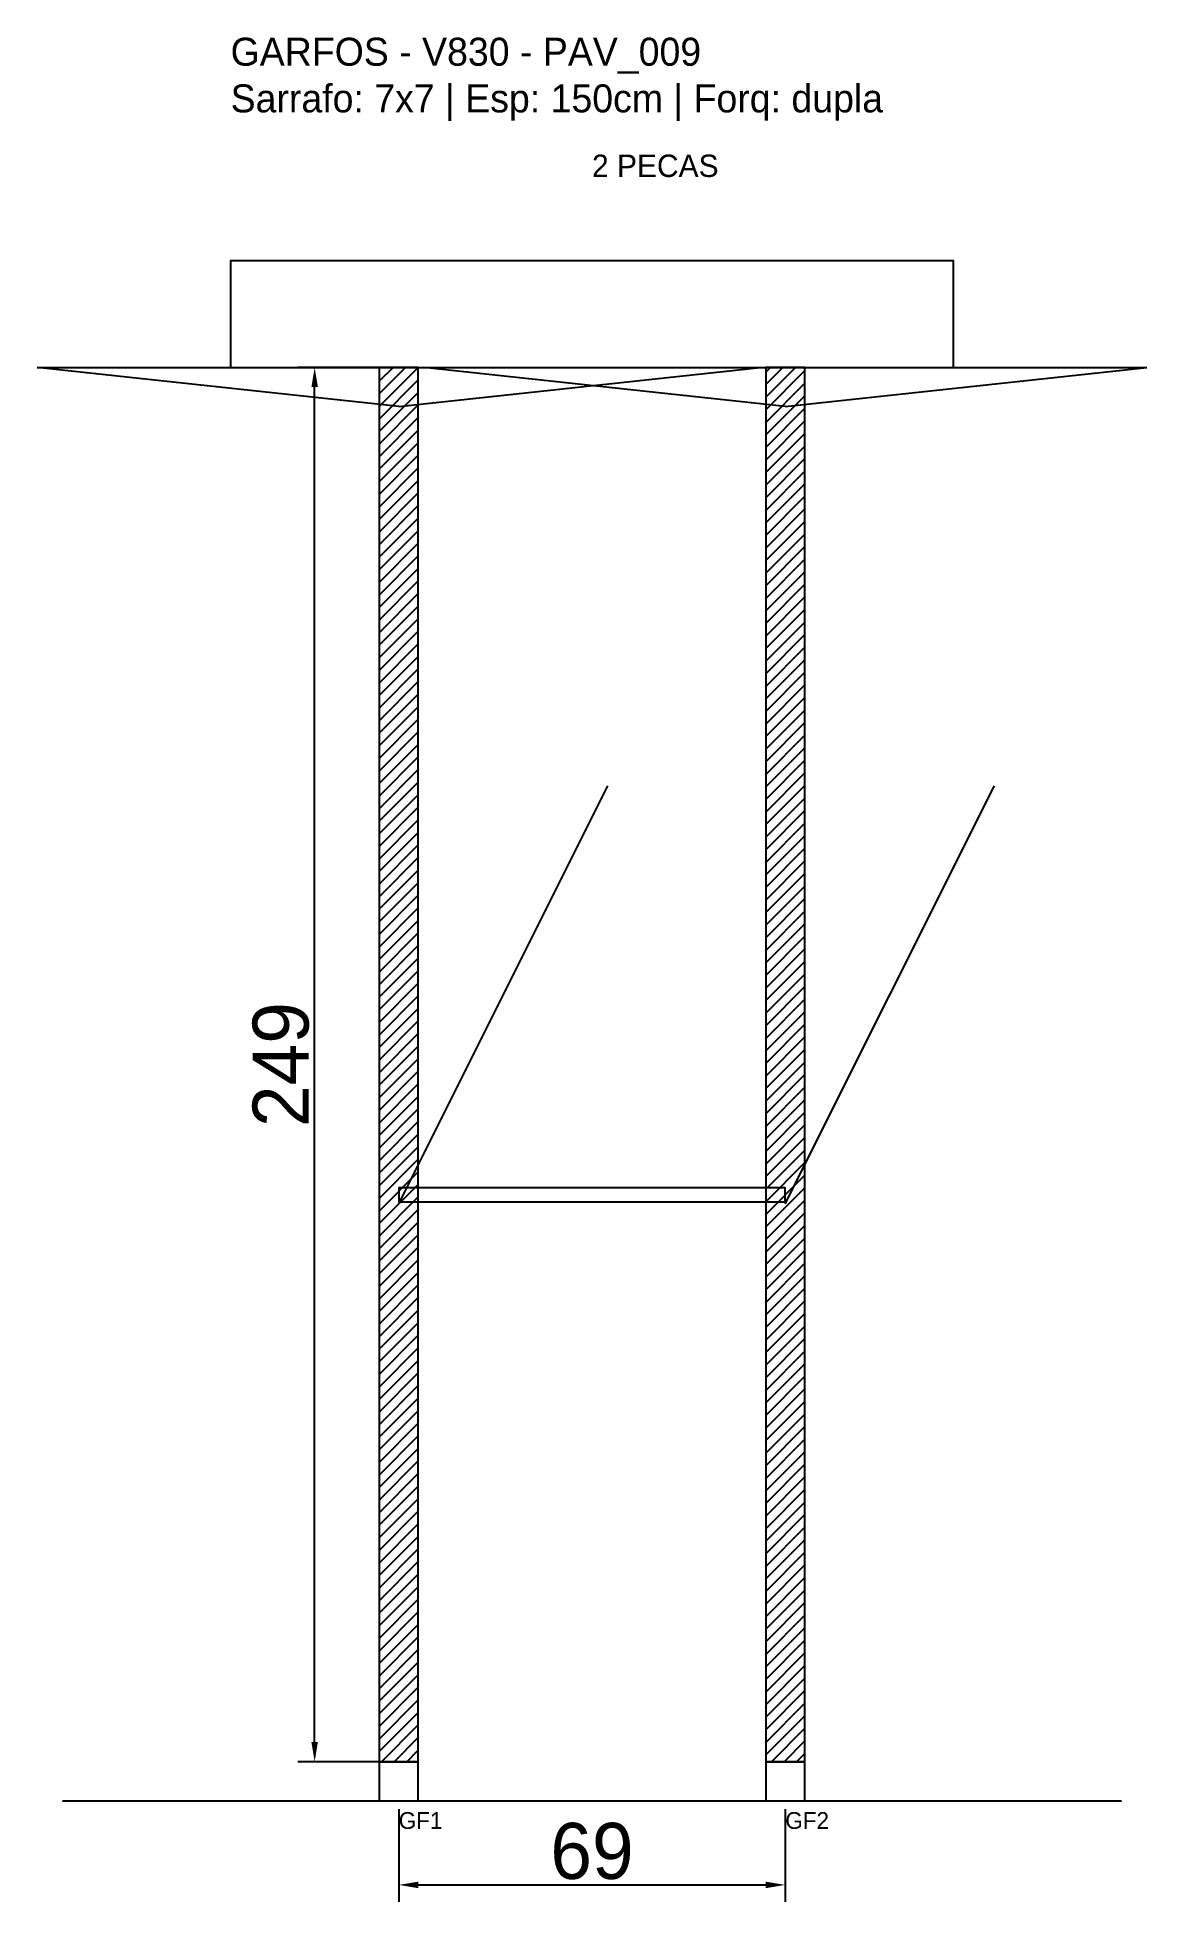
# Model space of a CAD drawing. Header units: metres. Extents: x -34 to 164, y -25 to 308.
import ezdxf

# ---------------------------------------------------------------- set-up
doc = ezdxf.new("R2010")
doc.units = ezdxf.units.M
for name, color, linetype in [('BARRA_ANCORAGEM', 1, 'Continuous'), ('COTA', 241, 'Continuous'), ('GARFOS OK', 3, 'Continuous'), ('NOME DA VIGA', 6, 'Continuous'), ('SARR_7x7', 40, 'Continuous'), ('TIRAS REESCORAMENTO', 252, 'Continuous'), ('VIGAS', 3, 'Continuous')]:
    doc.layers.add(name, color=color, linetype=linetype)
doc.dimstyles.new('EZ DXF', dxfattribs={"dimtxt": 10, "dimasz": 3.5, "dimexe": 3, "dimexo": 1.5, "dimgap": 1, "dimtad": 1, "dimdec": 1, "dimdsep": 46, "dimcen": 2.5, "dimazin": 3, "dimtfac": 1, "dimtmove": 0, "dimatfit": 3})

msp = doc.modelspace()

# ---------------------------------------------------------------- hatches: boundary and pattern name
at = {"layer": 'COTA'}
h = msp.add_hatch(dxfattribs=at)
h.set_pattern_fill('ANSI31', scale=0.5)
h.paths.add_polyline_path([(26.5, 0), (33.5, 0), (33.5, 249), (26.5, 249)])
h = msp.add_hatch(dxfattribs=at)
h.set_pattern_fill('ANSI31', scale=0.5)
h.paths.add_polyline_path([(95.5, 0), (102.5, 0), (102.5, 249), (95.5, 249)])

# ---------------------------------------------------------------- linework, layer by layer
at = {"layer": 'BARRA_ANCORAGEM'}
for p, q in [((30, 99.6), (67.35, 174.3)), ((99, 99.6), (136.35, 174.3))]:
    msp.add_line(p, q, dxfattribs=at)
at = {"layer": 'GARFOS OK'}
for p, q in [((30, 242), (-34.5, 249)), ((-34.5, 249), (94.5, 249)), ((30, 242), (94.5, 249)), ((99, 242), (34.5, 249)), ((34.5, 249), (163.5, 249)), ((99, 242), (163.5, 249))]:
    msp.add_line(p, q, dxfattribs=at)
at = {"layer": 'GARFOS OK', "linetype": 'CONTINUOUS'}
msp.add_line((-30, -7), (159, -7), dxfattribs=at)
at = {"layer": 'GARFOS OK'}
for points in [[(26.5, 0), (33.5, 0), (33.5, 249), (26.5, 249), (26.5, 0)], [(95.5, 0), (102.5, 0), (102.5, 249), (95.5, 249), (95.5, 0)]]:
    msp.add_lwpolyline(points, dxfattribs=at)
at = {"layer": 'SARR_7x7'}
for points in [[(26.5, -7), (33.5, -7), (33.5, 0), (26.5, 0), (26.5, -7)], [(95.5, -7), (102.5, -7), (102.5, 0), (95.5, 0), (95.5, -7)]]:
    msp.add_lwpolyline(points, dxfattribs=at)
at = {"layer": 'TIRAS REESCORAMENTO'}
msp.add_lwpolyline([(30, 100), (99, 100), (99, 102.5), (30, 102.5), (30, 100)], dxfattribs=at)
at = {"layer": 'VIGAS'}
msp.add_lwpolyline([(0, 249), (129, 249), (129, 268), (0, 268), (0, 249)], dxfattribs=at)

# ---------------------------------------------------------------- texts
at = {"layer": 'NOME DA VIGA'}
for s, height, p in [('2 PECAS', 4, (64.5, 283)), ('GF1', 3, (30, -12)), ('GF2', 3, (99, -12))]:
    msp.add_text(s, height=height, dxfattribs=at).set_placement(p)
at = {"layer": 'NOME DA VIGA', "insert": (0, 293), "char_height": 5, "attachment_point": 7}
msp.add_mtext('GARFOS - V830 - PAV_009\\PSarrafo: 7x7 | Esp: 150cm | Forq: dupla', dxfattribs=at)

# ---------------------------------------------------------------- dimensions: what is measured, and where the dimension line sits
at = {"layer": 'COTA'}
msp.add_linear_dim(base=(15, 0), p1=(30, 0), p2=(30, 249), angle=90, dimstyle='EZ DXF', dxfattribs=at).render()
msp.add_linear_dim(base=(30, -22), p1=(30, -7), p2=(99, -7), dimstyle='EZ DXF', dxfattribs=at).render()

doc.saveas('drawing.dxf')
